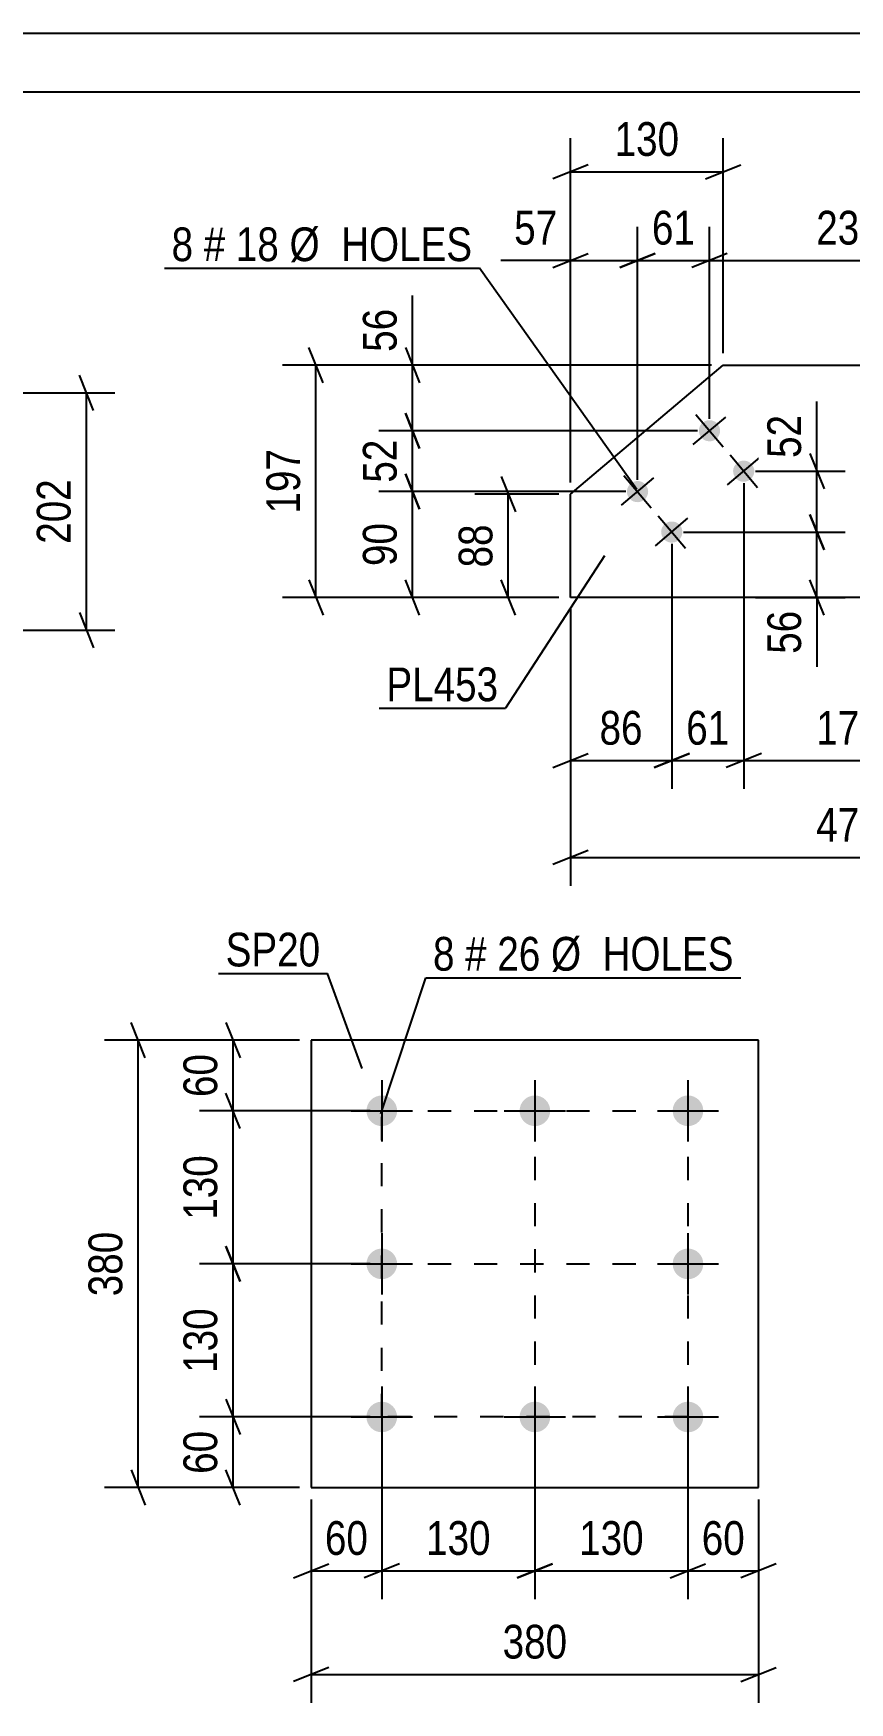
# Model space of a CAD drawing. Header units: millimetres. Extents: x 0 to 420, y 0 to 297.
# Drawn here: x 244.9 to 314.2, y 155.3 to 297 of the extents above; entities that cross this region are included whole.
import ezdxf

# ---------------------------------------------------------------- set-up
doc = ezdxf.new("R2010")
doc.units = ezdxf.units.MM
doc.linetypes.add('DXK_LINE_DOT2', pattern=[3.9198, 1.9599, -1.9599])
doc.styles.add('Arial Narrow', font='ARIALN.TTF', dxfattribs={"height": 0.2})

# ---------------------------------------------------------------- blocks, each defined once
blk = doc.blocks.new('Unknown-570345577-1114')
at = {"color": 5, "linetype": 'Continuous'}
for p, q in [((420, 297), (0, 297)), ((415, 292), (5, 292))]:
    blk.add_line(p, q, dxfattribs=at)
blk = doc.blocks.new('Bolt-570345577-5589 - 5555')
at = {"linetype": 'Continuous'}
for points in [[(274.48, 206.81, -1), (274.48, 204.21, -1)], [(287.48, 206.81, -1), (287.48, 204.21, -1)], [(300.48, 206.81, -1), (300.48, 204.21, -1)], [(274.48, 193.81, -1), (274.48, 191.21, -1)], [(300.48, 193.81, -1), (300.48, 191.21, -1)], [(274.48, 180.81, -1), (274.48, 178.21, -1)], [(287.48, 180.81, -1), (287.48, 178.21, -1)], [(300.48, 180.81, -1), (300.48, 178.21, -1)]]:
    blk.add_hatch(color=1, dxfattribs=at).paths.add_polyline_path(points)
at = {"color": 1, "linetype": 'Continuous'}
for p, q in [((274.48, 208.11), (274.48, 202.91)), ((287.48, 208.11), (287.48, 202.91)), ((300.48, 208.11), (300.48, 202.91)), ((271.88, 205.51), (277.08, 205.51)), ((284.88, 205.51), (290.08, 205.51)), ((297.88, 205.51), (303.08, 205.51)), ((274.48, 195.11), (274.48, 189.91)), ((300.48, 195.11), (300.48, 189.91)), ((271.88, 192.51), (277.08, 192.51)), ((297.88, 192.51), (303.08, 192.51)), ((274.48, 182.11), (274.48, 176.91)), ((287.48, 182.11), (287.48, 176.91)), ((300.48, 182.11), (300.48, 176.91)), ((271.88, 179.51), (277.08, 179.51)), ((284.88, 179.51), (290.08, 179.51)), ((297.88, 179.51), (303.08, 179.51))]:
    blk.add_line(p, q, dxfattribs=at)
blk = doc.blocks.new('Part-570345577-5594 - 5555')
at = {"color": 2, "linetype": 'Continuous'}
for p, q in [((306.48, 211.51), (268.48, 211.51)), ((268.48, 211.51), (268.48, 173.51)), ((306.48, 173.51), (306.48, 211.51)), ((268.48, 173.51), (306.48, 173.51))]:
    blk.add_line(p, q, dxfattribs=at)
blk = doc.blocks.new('Part-570345577-4373 - 4367')
at = {"color": 2, "linetype": 'Continuous'}
for p, q in [((290.5, 257.86), (303.48, 268.84)), ((303.48, 268.84), (324.75, 268.84)), ((324.75, 268.84), (337.73, 257.86)), ((290.5, 249.1), (290.5, 257.86)), ((337.73, 257.86), (337.73, 249.1)), ((337.73, 249.1), (290.5, 249.1))]:
    blk.add_line(p, q, dxfattribs=at)
blk = doc.blocks.new('Bolt-570345577-4383 - 4367')
at = {"linetype": 'Continuous'}
for points in [[(302.89, 262.57), (302.73, 262.46), (302.56, 262.39), (302.37, 262.36), (302.18, 262.37), (302, 262.41), (301.83, 262.49), (301.68, 262.61), (301.56, 262.75), (301.47, 262.92), (301.42, 263.1), (301.41, 263.28), (301.43, 263.47), (301.49, 263.65), (301.59, 263.81), (301.72, 263.94), (301.88, 264.05), (302.05, 264.12), (302.24, 264.15), (302.43, 264.15), (302.61, 264.1), (302.78, 264.02), (302.93, 263.91), (303.05, 263.76), (303.14, 263.6), (303.19, 263.42), (303.2, 263.23), (303.18, 263.04), (303.12, 262.87), (303.02, 262.71)], [(305.79, 259.13), (305.64, 259.03), (305.46, 258.96), (305.28, 258.92), (305.09, 258.93), (304.91, 258.97), (304.74, 259.06), (304.59, 259.17), (304.47, 259.32), (304.38, 259.48), (304.33, 259.66), (304.31, 259.85), (304.34, 260.04), (304.4, 260.21), (304.5, 260.37), (304.63, 260.51), (304.79, 260.61), (304.96, 260.69), (305.15, 260.72), (305.33, 260.71), (305.52, 260.67), (305.69, 260.59), (305.83, 260.47), (305.96, 260.33), (306.04, 260.16), (306.1, 259.98), (306.11, 259.79), (306.09, 259.61), (306.02, 259.43), (305.92, 259.27)], [(296.78, 257.4), (296.62, 257.3), (296.45, 257.23), (296.26, 257.19), (296.08, 257.2), (295.89, 257.24), (295.72, 257.32), (295.58, 257.44), (295.45, 257.58), (295.36, 257.75), (295.31, 257.93), (295.3, 258.12), (295.32, 258.3), (295.39, 258.48), (295.49, 258.64), (295.62, 258.78), (295.77, 258.88), (295.95, 258.95), (296.13, 258.99), (296.32, 258.98), (296.5, 258.94), (296.67, 258.86), (296.82, 258.74), (296.94, 258.6), (297.03, 258.43), (297.08, 258.25), (297.1, 258.06), (297.07, 257.88), (297.01, 257.7), (296.91, 257.54)], [(299.69, 253.97), (299.53, 253.86), (299.36, 253.79), (299.17, 253.76), (298.98, 253.76), (298.8, 253.81), (298.63, 253.89), (298.48, 254), (298.36, 254.15), (298.27, 254.31), (298.22, 254.49), (298.2, 254.68), (298.23, 254.87), (298.29, 255.05), (298.39, 255.21), (298.52, 255.34), (298.68, 255.45), (298.85, 255.52), (299.04, 255.55), (299.23, 255.55), (299.41, 255.5), (299.58, 255.42), (299.73, 255.3), (299.85, 255.16), (299.94, 255), (299.99, 254.81), (300, 254.63), (299.98, 254.44), (299.91, 254.26), (299.82, 254.1)]]:
    blk.add_hatch(color=1, dxfattribs=at).paths.add_polyline_path(points)
at = {"color": 1, "linetype": 'Continuous'}
for p, q in [((300.93, 262.09), (303.68, 264.42)), ((301.14, 264.63), (303.47, 261.88)), ((303.84, 258.66), (306.59, 260.98)), ((304.05, 261.2), (306.37, 258.45)), ((295.03, 259.46), (297.36, 256.72)), ((294.82, 256.93), (297.57, 259.25)), ((297.73, 253.49), (300.48, 255.82)), ((297.94, 256.03), (300.27, 253.28))]:
    blk.add_line(p, q, dxfattribs=at)
blk = doc.blocks.new('Rectangle-570345577-16762 - 5555')
at = {"color": 1, "linetype": 'DXK_LINE_DOT2'}
blk.add_lwpolyline([(274.48, 205.51), (300.48, 205.51), (300.48, 179.51), (274.48, 179.51), (274.48, 205.51)], close=True, dxfattribs=at)
blk = doc.blocks.new('Line-570345577-16973 - 5555')
at = {"color": 1, "linetype": 'DXK_LINE_DOT2'}
blk.add_line((287.48, 205.51), (287.48, 179.51), dxfattribs=at)
blk = doc.blocks.new('Line-570345577-16980 - 5555')
at = {"color": 1, "linetype": 'DXK_LINE_DOT2'}
blk.add_line((274.48, 192.51), (300.48, 192.51), dxfattribs=at)
blk = doc.blocks.new('StraightDimension-570345577-16698 - 5555')
at = {"color": 7, "linetype": 'Continuous'}
for p, q in [((262.45, 191.01), (261.25, 194.01)), ((273.48, 192.51), (259, 192.51)), ((261.85, 179.51), (261.85, 192.51)), ((261.25, 181.01), (262.45, 178.01)), ((273.48, 179.51), (259, 179.51))]:
    blk.add_line(p, q, dxfattribs=at)
at = {"color": 0}
blk.add_wipeout([(261.1, 189.35), (256.9, 189.35), (256.9, 182.66), (261.1, 182.66)], dxfattribs=at)
at = {"color": 3, "style": 'Arial Narrow'}
blk.add_text('130', height=2.863, rotation=90.0002, dxfattribs=at).set_placement((260.5, 183.26))
blk = doc.blocks.new('StraightDimension-570345577-5632 - 5555')
at = {"color": 7, "linetype": 'Continuous'}
for p, q in [((254.39, 210.01), (253.19, 213.01)), ((267.48, 211.51), (250.94, 211.51)), ((253.79, 173.51), (253.79, 211.51)), ((253.19, 175.01), (254.39, 172.01)), ((267.48, 173.51), (250.94, 173.51))]:
    blk.add_line(p, q, dxfattribs=at)
at = {"color": 0}
blk.add_wipeout([(253.04, 195.85), (248.84, 195.85), (248.84, 189.16), (253.04, 189.16)], dxfattribs=at)
at = {"color": 3, "style": 'Arial Narrow'}
blk.add_text('380', height=2.863, rotation=90.0002, dxfattribs=at).set_placement((252.44, 189.76))
blk = doc.blocks.new('StraightDimension-570345577-5596 - 5555')
at = {"color": 7, "linetype": 'Continuous'}
for p, q in [((268.48, 172.51), (268.48, 155.25)), ((306.48, 172.51), (306.48, 155.25)), ((269.98, 158.25), (266.98, 157.05)), ((268.48, 157.65), (306.48, 157.65)), ((304.98, 157.05), (307.98, 158.25))]:
    blk.add_line(p, q, dxfattribs=at)
at = {"color": 0}
blk.add_wipeout([(290.82, 158.4), (290.82, 162.6), (284.14, 162.6), (284.14, 158.4)], dxfattribs=at)
at = {"color": 3, "style": 'Arial Narrow'}
blk.add_text('380', height=2.863, dxfattribs=at).set_placement((284.74, 159))
blk = doc.blocks.new('StraightDimension-570345577-5607 - 5555')
at = {"color": 7, "linetype": 'Continuous'}
for p, q in [((274.48, 178.51), (274.48, 164.05)), ((268.48, 172.51), (268.48, 164.05)), ((266.98, 165.85), (269.98, 167.05)), ((268.48, 166.45), (274.48, 166.45)), ((275.98, 167.05), (272.98, 165.85))]:
    blk.add_line(p, q, dxfattribs=at)
at = {"color": 0}
blk.add_wipeout([(273.91, 167.2), (273.91, 171.4), (269.05, 171.4), (269.05, 167.2)], dxfattribs=at)
at = {"color": 3, "style": 'Arial Narrow'}
blk.add_text('60', height=2.863, dxfattribs=at).set_placement((269.65, 167.8))
blk = doc.blocks.new('StraightDimension-570345577-5617 - 5555')
at = {"color": 7, "linetype": 'Continuous'}
for p, q in [((274.48, 178.51), (274.48, 164.05)), ((287.48, 178.51), (287.48, 164.05)), ((275.98, 167.05), (272.98, 165.85)), ((274.48, 166.45), (287.48, 166.45)), ((285.98, 165.85), (288.98, 167.05))]:
    blk.add_line(p, q, dxfattribs=at)
at = {"color": 0}
blk.add_wipeout([(284.32, 167.2), (284.32, 171.4), (277.64, 171.4), (277.64, 167.2)], dxfattribs=at)
at = {"color": 3, "style": 'Arial Narrow'}
blk.add_text('130', height=2.863, dxfattribs=at).set_placement((278.24, 167.8))
blk = doc.blocks.new('StraightDimension-570345577-5619 - 5555')
at = {"color": 7, "linetype": 'Continuous'}
for p, q in [((287.48, 178.51), (287.48, 164.05)), ((300.48, 178.51), (300.48, 164.05)), ((288.98, 167.05), (285.98, 165.85)), ((287.48, 166.45), (300.48, 166.45)), ((298.98, 165.85), (301.98, 167.05))]:
    blk.add_line(p, q, dxfattribs=at)
at = {"color": 0}
blk.add_wipeout([(297.32, 167.2), (297.32, 171.4), (290.64, 171.4), (290.64, 167.2)], dxfattribs=at)
at = {"color": 3, "style": 'Arial Narrow'}
blk.add_text('130', height=2.863, dxfattribs=at).set_placement((291.24, 167.8))
blk = doc.blocks.new('StraightDimension-570345577-5621 - 5555')
at = {"color": 7, "linetype": 'Continuous'}
for p, q in [((300.48, 178.51), (300.48, 164.05)), ((306.48, 172.51), (306.48, 164.05)), ((298.98, 165.85), (301.98, 167.05)), ((300.48, 166.45), (306.48, 166.45)), ((307.98, 167.05), (304.98, 165.85))]:
    blk.add_line(p, q, dxfattribs=at)
at = {"color": 0}
blk.add_wipeout([(305.91, 167.2), (305.91, 171.4), (301.05, 171.4), (301.05, 167.2)], dxfattribs=at)
at = {"color": 3, "style": 'Arial Narrow'}
blk.add_text('60', height=2.863, dxfattribs=at).set_placement((301.65, 167.8))
blk = doc.blocks.new('StraightDimension-570345577-16696 - 5555')
at = {"color": 7, "linetype": 'Continuous'}
for p, q in [((261.25, 213.01), (262.45, 210.01)), ((267.48, 211.51), (259, 211.51)), ((261.85, 205.51), (261.85, 211.51)), ((262.45, 204.01), (261.25, 207.01)), ((273.48, 205.51), (259, 205.51))]:
    blk.add_line(p, q, dxfattribs=at)
at = {"color": 0}
blk.add_wipeout([(261.1, 210.94), (256.9, 210.94), (256.9, 206.08), (261.1, 206.08)], dxfattribs=at)
at = {"color": 3, "style": 'Arial Narrow'}
blk.add_text('60', height=2.863, rotation=90.0002, dxfattribs=at).set_placement((260.5, 206.68))
blk = doc.blocks.new('StraightDimension-570345577-16697 - 5555')
at = {"color": 7, "linetype": 'Continuous'}
for p, q in [((262.45, 204.01), (261.25, 207.01)), ((273.48, 205.51), (259, 205.51)), ((261.85, 192.51), (261.85, 205.51)), ((261.25, 194.01), (262.45, 191.01)), ((273.48, 192.51), (259, 192.51))]:
    blk.add_line(p, q, dxfattribs=at)
at = {"color": 0}
blk.add_wipeout([(261.1, 202.35), (256.9, 202.35), (256.9, 195.66), (261.1, 195.66)], dxfattribs=at)
at = {"color": 3, "style": 'Arial Narrow'}
blk.add_text('130', height=2.863, rotation=90.0002, dxfattribs=at).set_placement((260.5, 196.26))
blk = doc.blocks.new('StraightDimension-570345577-16699 - 5555')
at = {"color": 7, "linetype": 'Continuous'}
for p, q in [((261.25, 181.01), (262.45, 178.01)), ((273.48, 179.51), (259, 179.51)), ((261.85, 173.51), (261.85, 179.51)), ((262.45, 172.01), (261.25, 175.01)), ((267.48, 173.51), (259, 173.51))]:
    blk.add_line(p, q, dxfattribs=at)
at = {"color": 0}
blk.add_wipeout([(261.1, 178.94), (256.9, 178.94), (256.9, 174.08), (261.1, 174.08)], dxfattribs=at)
at = {"color": 3, "style": 'Arial Narrow'}
blk.add_text('60', height=2.863, rotation=90.0002, dxfattribs=at).set_placement((260.5, 174.68))
blk = doc.blocks.new('StraightDimension-570345577-17713 - 4367')
at = {"color": 7, "linetype": 'Continuous'}
for p, q in [((299.1, 253.65), (299.1, 232.85)), ((290.5, 248.1), (290.5, 232.85)), ((289, 234.65), (292, 235.85)), ((300.6, 235.85), (297.6, 234.65)), ((290.5, 235.25), (299.1, 235.25))]:
    blk.add_line(p, q, dxfattribs=at)
at = {"color": 0}
blk.add_wipeout([(297.23, 236), (297.23, 240.2), (292.37, 240.2), (292.37, 236)], dxfattribs=at)
at = {"color": 3, "style": 'Arial Narrow'}
blk.add_text('86', height=2.863, dxfattribs=at).set_placement((292.97, 236.6))
blk = doc.blocks.new('StraightDimension-570345577-4546 - 4367')
at = {"color": 7, "linetype": 'Continuous'}
for p, q in [((290.5, 248.1), (290.5, 224.62)), ((337.73, 248.1), (337.73, 224.62)), ((292, 227.62), (289, 226.42)), ((290.5, 227.02), (337.73, 227.02)), ((336.23, 226.42), (339.23, 227.62))]:
    blk.add_line(p, q, dxfattribs=at)
at = {"color": 0}
blk.add_wipeout([(317.46, 227.77), (317.46, 231.97), (310.77, 231.97), (310.77, 227.77)], dxfattribs=at)
at = {"color": 3, "style": 'Arial Narrow'}
blk.add_text('472', height=2.863, dxfattribs=at).set_placement((311.37, 228.37))
blk = doc.blocks.new('StraightDimension-570345577-16520 - 4367')
at = {"color": 7, "linetype": 'Continuous'}
for p, q in [((290.5, 258.86), (290.5, 288.1)), ((303.48, 269.84), (303.48, 288.1)), ((292, 285.85), (289, 284.65)), ((290.5, 285.25), (303.48, 285.25)), ((301.98, 284.65), (304.98, 285.85))]:
    blk.add_line(p, q, dxfattribs=at)
at = {"color": 0}
blk.add_wipeout([(300.33, 286), (300.33, 290.2), (293.65, 290.2), (293.65, 286)], dxfattribs=at)
at = {"color": 3, "style": 'Arial Narrow'}
blk.add_text('130', height=2.863, dxfattribs=at).set_placement((294.25, 286.6))
blk = doc.blocks.new('StraightDimension-570345577-17747 - 4367')
at = {"color": 7, "linetype": 'Continuous'}
for p, q in [((310.83, 256.15), (312.03, 253.15)), ((300.1, 254.65), (313.83, 254.65)), ((311.43, 249.1), (311.43, 254.65)), ((312.03, 247.6), (310.83, 250.6)), ((306.21, 249.1), (313.83, 249.1)), ((311.43, 249.1), (311.43, 243.2)), ((311.43, 249.1), (311.43, 243.2))]:
    blk.add_line(p, q, dxfattribs=at)
at = {"color": 0}
blk.add_wipeout([(310.68, 248.58), (306.48, 248.58), (306.48, 243.72), (310.68, 243.72)], dxfattribs=at)
at = {"color": 3, "style": 'Arial Narrow'}
blk.add_text('56', height=2.863, rotation=90.0002, dxfattribs=at).set_placement((310.08, 244.32))
blk = doc.blocks.new('StraightDimension-570345577-16561 - 4367')
at = {"color": 7, "linetype": 'Continuous'}
for p, q in [((302.3, 264.26), (302.3, 280.57)), ((325.93, 264.26), (325.93, 280.57)), ((303.8, 278.32), (300.8, 277.12)), ((324.43, 277.12), (327.43, 278.32)), ((302.3, 277.72), (325.93, 277.72))]:
    blk.add_line(p, q, dxfattribs=at)
at = {"color": 0}
blk.add_wipeout([(317.46, 278.47), (317.46, 282.67), (310.77, 282.67), (310.77, 278.47)], dxfattribs=at)
at = {"color": 3, "style": 'Arial Narrow'}
blk.add_text('236', height=2.863, dxfattribs=at).set_placement((311.37, 279.07))
blk = doc.blocks.new('StraightDimension-570345577-16562 - 4367')
at = {"color": 7, "linetype": 'Continuous'}
for p, q in [((296.2, 259.09), (296.2, 280.57)), ((302.3, 264.26), (302.3, 280.57)), ((294.7, 277.12), (297.7, 278.32)), ((303.8, 278.32), (300.8, 277.12)), ((296.2, 277.72), (302.3, 277.72))]:
    blk.add_line(p, q, dxfattribs=at)
at = {"color": 0}
blk.add_wipeout([(301.68, 278.47), (301.68, 282.67), (296.82, 282.67), (296.82, 278.47)], dxfattribs=at)
at = {"color": 3, "style": 'Arial Narrow'}
blk.add_text('61', height=2.863, dxfattribs=at).set_placement((297.42, 279.07))
blk = doc.blocks.new('StraightDimension-570345577-16563 - 4367')
at = {"color": 7, "linetype": 'Continuous'}
for p, q in [((290.5, 258.86), (290.5, 280.57)), ((296.2, 259.09), (296.2, 280.57)), ((289, 277.12), (292, 278.32)), ((297.7, 278.32), (294.7, 277.12)), ((290.5, 277.72), (284.6, 277.72)), ((290.5, 277.72), (284.6, 277.72)), ((290.5, 277.72), (296.2, 277.72))]:
    blk.add_line(p, q, dxfattribs=at)
at = {"color": 0}
blk.add_wipeout([(289.98, 278.47), (289.98, 282.67), (285.12, 282.67), (285.12, 278.47)], dxfattribs=at)
at = {"color": 3, "style": 'Arial Narrow'}
blk.add_text('57', height=2.863, dxfattribs=at).set_placement((285.72, 279.07))
blk = doc.blocks.new('StraightDimension-570345577-16612 - 4367')
at = {"color": 7, "linetype": 'Continuous'}
for p, q in [((277.09, 268.84), (277.09, 274.74)), ((277.09, 268.84), (277.09, 274.74)), ((276.49, 270.34), (277.69, 267.34)), ((302.48, 268.84), (274.24, 268.84)), ((277.09, 263.26), (277.09, 268.84)), ((277.69, 261.76), (276.49, 264.76)), ((301.3, 263.26), (274.24, 263.26))]:
    blk.add_line(p, q, dxfattribs=at)
at = {"color": 0}
blk.add_wipeout([(276.34, 274.22), (272.14, 274.22), (272.14, 269.36), (276.34, 269.36)], dxfattribs=at)
at = {"color": 3, "style": 'Arial Narrow'}
blk.add_text('56', height=2.863, rotation=90.0002, dxfattribs=at).set_placement((275.74, 269.96))
blk = doc.blocks.new('StraightDimension-570345577-16613 - 4367')
at = {"color": 7, "linetype": 'Continuous'}
for p, q in [((276.49, 264.76), (277.69, 261.76)), ((301.3, 263.26), (274.24, 263.26)), ((277.09, 258.09), (277.09, 263.26)), ((277.69, 256.59), (276.49, 259.59)), ((295.2, 258.09), (274.24, 258.09))]:
    blk.add_line(p, q, dxfattribs=at)
at = {"color": 0}
blk.add_wipeout([(276.34, 263.1), (272.14, 263.1), (272.14, 258.25), (276.34, 258.25)], dxfattribs=at)
at = {"color": 3, "style": 'Arial Narrow'}
blk.add_text('52', height=2.863, rotation=90.0002, dxfattribs=at).set_placement((275.74, 258.85))
blk = doc.blocks.new('StraightDimension-570345577-16614 - 4367')
at = {"color": 7, "linetype": 'Continuous'}
for p, q in [((276.49, 259.59), (277.69, 256.59)), ((295.2, 258.09), (274.24, 258.09)), ((277.09, 249.1), (277.09, 258.09)), ((277.69, 247.6), (276.49, 250.6)), ((289.5, 249.1), (274.24, 249.1))]:
    blk.add_line(p, q, dxfattribs=at)
at = {"color": 0}
blk.add_wipeout([(276.34, 256.02), (272.14, 256.02), (272.14, 251.17), (276.34, 251.17)], dxfattribs=at)
at = {"color": 3, "style": 'Arial Narrow'}
blk.add_text('90', height=2.863, rotation=90.0002, dxfattribs=at).set_placement((275.74, 251.77))
blk = doc.blocks.new('StraightDimension-570345577-17711 - 4367')
at = {"color": 7, "linetype": 'Continuous'}
for p, q in [((305.21, 258.82), (305.21, 232.85)), ((323.02, 258.82), (323.02, 232.85)), ((306.71, 235.85), (303.71, 234.65)), ((321.52, 234.65), (324.52, 235.85)), ((305.21, 235.25), (323.02, 235.25))]:
    blk.add_line(p, q, dxfattribs=at)
at = {"color": 0}
blk.add_wipeout([(317.46, 236), (317.46, 240.2), (310.77, 240.2), (310.77, 236)], dxfattribs=at)
at = {"color": 3, "style": 'Arial Narrow'}
blk.add_text('178', height=2.863, dxfattribs=at).set_placement((311.37, 236.6))
blk = doc.blocks.new('StraightDimension-570345577-16658 - 4367')
at = {"color": 7, "linetype": 'Continuous'}
for p, q in [((284.62, 259.36), (285.82, 256.36)), ((289.5, 257.86), (282.37, 257.86)), ((285.22, 249.1), (285.22, 257.86)), ((285.82, 247.6), (284.62, 250.6)), ((289.5, 249.1), (282.37, 249.1))]:
    blk.add_line(p, q, dxfattribs=at)
at = {"color": 0}
blk.add_wipeout([(284.47, 255.91), (280.27, 255.91), (280.27, 251.05), (284.47, 251.05)], dxfattribs=at)
at = {"color": 3, "style": 'Arial Narrow'}
blk.add_text('88', height=2.863, rotation=90.0002, dxfattribs=at).set_placement((283.87, 251.65))
blk = doc.blocks.new('StraightDimension-570345577-16674 - 4367')
at = {"color": 7, "linetype": 'Continuous'}
for p, q in [((269.49, 267.34), (268.29, 270.34)), ((302.48, 268.84), (266.04, 268.84)), ((268.89, 249.1), (268.89, 268.84)), ((268.29, 250.6), (269.49, 247.6)), ((289.5, 249.1), (266.04, 249.1))]:
    blk.add_line(p, q, dxfattribs=at)
at = {"color": 0}
blk.add_wipeout([(268.14, 262.31), (263.94, 262.31), (263.94, 255.63), (268.14, 255.63)], dxfattribs=at)
at = {"color": 3, "style": 'Arial Narrow'}
blk.add_text('197', height=2.863, rotation=90.0002, dxfattribs=at).set_placement((267.54, 256.23))
blk = doc.blocks.new('StraightDimension-570345577-17712 - 4367')
at = {"color": 7, "linetype": 'Continuous'}
for p, q in [((305.21, 258.82), (305.21, 232.85)), ((299.1, 253.65), (299.1, 232.85)), ((297.6, 234.65), (300.6, 235.85)), ((306.71, 235.85), (303.71, 234.65)), ((299.1, 235.25), (305.21, 235.25))]:
    blk.add_line(p, q, dxfattribs=at)
at = {"color": 0}
blk.add_wipeout([(304.59, 236), (304.59, 240.2), (299.73, 240.2), (299.73, 236)], dxfattribs=at)
at = {"color": 3, "style": 'Arial Narrow'}
blk.add_text('61', height=2.863, dxfattribs=at).set_placement((300.33, 236.6))
blk = doc.blocks.new('StraightDimension-570345577-17746 - 4367')
at = {"color": 7, "linetype": 'Continuous'}
for p, q in [((311.43, 259.82), (311.43, 265.73)), ((311.43, 259.82), (311.43, 265.73)), ((310.83, 261.32), (312.03, 258.32)), ((306.21, 259.82), (313.83, 259.82)), ((311.43, 254.65), (311.43, 259.82)), ((312.03, 253.15), (310.83, 256.15)), ((300.1, 254.65), (313.83, 254.65))]:
    blk.add_line(p, q, dxfattribs=at)
at = {"color": 0}
blk.add_wipeout([(310.68, 265.2), (306.48, 265.2), (306.48, 260.35), (310.68, 260.35)], dxfattribs=at)
at = {"color": 3, "style": 'Arial Narrow'}
blk.add_text('52', height=2.863, rotation=90.0002, dxfattribs=at).set_placement((310.08, 260.95))
blk = doc.blocks.new('StraightDimension-570345577-15962 - 4780')
at = {"color": 7, "linetype": 'Continuous'}
for p, q in [((250, 264.98), (248.8, 267.98)), ((216.29, 266.48), (251.8, 266.48)), ((249.4, 246.32), (249.4, 266.48)), ((248.8, 247.82), (250, 244.82)), ((228.03, 246.32), (251.8, 246.32))]:
    blk.add_line(p, q, dxfattribs=at)
at = {"color": 0}
blk.add_wipeout([(248.65, 259.74), (244.45, 259.74), (244.45, 253.06), (248.65, 253.06)], dxfattribs=at)
at = {"color": 3, "style": 'Arial Narrow'}
blk.add_text('202', height=2.863, rotation=90.0002, dxfattribs=at).set_placement((248.05, 253.66))
blk = doc.blocks.new('Mark-570345577-5590 - 5555')
at = {"color": 0}
blk.add_wipeout([(269.26, 217.77), (269.26, 220.77), (261.22, 220.77), (261.22, 217.77)], dxfattribs=at)
blk.add_wipeout([(269.26, 217.77), (269.26, 220.77), (261.22, 220.77), (261.22, 217.77)], dxfattribs=at)
at = {"color": 30, "linetype": 'Continuous'}
for p in [(260.62, 217.17), (272.8, 209.09)]:
    blk.add_line(p, (269.86, 217.17), dxfattribs=at)
at = {"color": 3, "style": 'Arial Narrow'}
blk.add_text('SP20', height=2.863, dxfattribs=at).set_placement((261.22, 217.77))
blk = doc.blocks.new('Mark-570345577-5585 - 5555')
at = {"color": 0}
for points in [[(280.66, 217.41), (280.66, 220.41), (278.83, 220.41), (278.83, 217.41)], [(283.39, 217.41), (283.39, 220.41), (281.56, 220.41), (281.56, 217.41)], [(287.95, 217.41), (287.95, 220.41), (284.29, 220.41), (284.29, 217.41)], [(304.37, 217.41), (304.37, 220.41), (288.85, 220.41), (288.85, 217.41)]]:
    blk.add_wipeout(points, dxfattribs=at)
for points in [[(280.66, 217.41), (280.66, 220.41), (278.83, 220.41), (278.83, 217.41)], [(283.39, 217.41), (283.39, 220.41), (281.56, 220.41), (281.56, 217.41)], [(287.95, 217.41), (287.95, 220.41), (284.29, 220.41), (284.29, 217.41)], [(304.37, 217.41), (304.37, 220.41), (288.85, 220.41), (288.85, 217.41)]]:
    blk.add_wipeout(points, dxfattribs=at)
at = {"color": 7, "linetype": 'Continuous'}
for p, q in [((274.39, 205.26), (278.23, 216.81)), ((278.23, 216.81), (304.97, 216.81))]:
    blk.add_line(p, q, dxfattribs=at)
at = {"color": 3, "style": 'Arial Narrow'}
for s, height, p in [('8', 2.86, (278.83, 217.41)), ('#', 2.86, (281.56, 217.41)), ('26', 2.863, (284.29, 217.41)), ('Ø  HOLES', 2.863, (288.85, 217.41))]:
    blk.add_text(s, height=height, dxfattribs=at).set_placement(p)
blk = doc.blocks.new('Mark-570345577-4369 - 4367')
at = {"color": 0}
blk.add_wipeout([(284.38, 240.29), (284.38, 243.29), (274.87, 243.29), (274.87, 240.29)], dxfattribs=at)
blk.add_wipeout([(284.38, 240.29), (284.38, 243.29), (274.87, 243.29), (274.87, 240.29)], dxfattribs=at)
at = {"color": 30, "linetype": 'Continuous'}
for p in [(293.38, 252.64), (274.27, 239.69)]:
    blk.add_line(p, (284.98, 239.69), dxfattribs=at)
at = {"color": 3, "style": 'Arial Narrow'}
blk.add_text('PL453', height=2.863, dxfattribs=at).set_placement((274.87, 240.29))
blk = doc.blocks.new('MarkSet-570345577-16504 - 4367')
at = {"color": 0}
for points in [[(258.46, 277.66), (258.46, 280.66), (256.63, 280.66), (256.63, 277.66)], [(261.19, 277.66), (261.19, 280.66), (259.36, 280.66), (259.36, 277.66)], [(265.75, 277.66), (265.75, 280.66), (262.09, 280.66), (262.09, 277.66)], [(282.17, 277.66), (282.17, 280.66), (266.65, 280.66), (266.65, 277.66)]]:
    blk.add_wipeout(points, dxfattribs=at)
for points in [[(258.46, 277.66), (258.46, 280.66), (256.63, 280.66), (256.63, 277.66)], [(261.19, 277.66), (261.19, 280.66), (259.36, 280.66), (259.36, 277.66)], [(265.75, 277.66), (265.75, 280.66), (262.09, 280.66), (262.09, 277.66)], [(282.17, 277.66), (282.17, 280.66), (266.65, 280.66), (266.65, 277.66)]]:
    blk.add_wipeout(points, dxfattribs=at)
at = {"color": 7, "linetype": 'Continuous'}
for p in [(256.03, 277.06), (296.13, 258.27)]:
    blk.add_line(p, (282.77, 277.06), dxfattribs=at)
at = {"color": 3, "style": 'Arial Narrow'}
for s, height, p in [('8', 2.86, (256.63, 277.66)), ('#', 2.86, (259.36, 277.66)), ('18', 2.863, (262.09, 277.66)), ('Ø  HOLES', 2.863, (266.65, 277.66))]:
    blk.add_text(s, height=height, dxfattribs=at).set_placement(p)

msp = doc.modelspace()

# ---------------------------------------------------------------- block references
for name in ['Unknown-570345577-1114', 'Part-570345577-4373 - 4367', 'Bolt-570345577-4383 - 4367', 'Part-570345577-5594 - 5555', 'Bolt-570345577-5589 - 5555', 'Rectangle-570345577-16762 - 5555', 'Line-570345577-16973 - 5555', 'Line-570345577-16980 - 5555']:
    msp.add_blockref(name, (0, 0))

# ---------------------------------------------------------------- next in the draw order: block references
for name in ['StraightDimension-570345577-16520 - 4367', 'StraightDimension-570345577-15962 - 4780', 'StraightDimension-570345577-17713 - 4367', 'Mark-570345577-5585 - 5555', 'StraightDimension-570345577-16698 - 5555']:
    msp.add_blockref(name, (0, 0))

# ---------------------------------------------------------------- next in the draw order: block references
for name in ['StraightDimension-570345577-16561 - 4367', 'StraightDimension-570345577-4546 - 4367', 'StraightDimension-570345577-5632 - 5555']:
    msp.add_blockref(name, (0, 0))

# ---------------------------------------------------------------- next in the draw order: block references
for name in ['StraightDimension-570345577-16562 - 4367', 'StraightDimension-570345577-17747 - 4367', 'StraightDimension-570345577-16696 - 5555', 'StraightDimension-570345577-5596 - 5555']:
    msp.add_blockref(name, (0, 0))

# ---------------------------------------------------------------- next in the draw order: block references
for name in ['StraightDimension-570345577-16563 - 4367', 'StraightDimension-570345577-17711 - 4367', 'Mark-570345577-5590 - 5555', 'StraightDimension-570345577-16697 - 5555', 'StraightDimension-570345577-5607 - 5555']:
    msp.add_blockref(name, (0, 0))

# ---------------------------------------------------------------- next in the draw order: block references
for name in ['StraightDimension-570345577-16612 - 4367', 'StraightDimension-570345577-5617 - 5555']:
    msp.add_blockref(name, (0, 0))

# ---------------------------------------------------------------- next in the draw order: block references
for name in ['StraightDimension-570345577-16613 - 4367', 'StraightDimension-570345577-16699 - 5555', 'StraightDimension-570345577-5619 - 5555']:
    msp.add_blockref(name, (0, 0))

# ---------------------------------------------------------------- next in the draw order: block references
for name in ['StraightDimension-570345577-16614 - 4367', 'StraightDimension-570345577-5621 - 5555']:
    msp.add_blockref(name, (0, 0))

# ---------------------------------------------------------------- next in the draw order: block references
msp.add_blockref('StraightDimension-570345577-16658 - 4367', (0, 0))

# ---------------------------------------------------------------- next in the draw order: block references
msp.add_blockref('StraightDimension-570345577-16674 - 4367', (0, 0))

# ---------------------------------------------------------------- next in the draw order: block references
for name in ['MarkSet-570345577-16504 - 4367', 'StraightDimension-570345577-17712 - 4367', 'Mark-570345577-4369 - 4367']:
    msp.add_blockref(name, (0, 0))

# ---------------------------------------------------------------- next in the draw order: block references
msp.add_blockref('StraightDimension-570345577-17746 - 4367', (0, 0))

doc.saveas('drawing.dxf')
